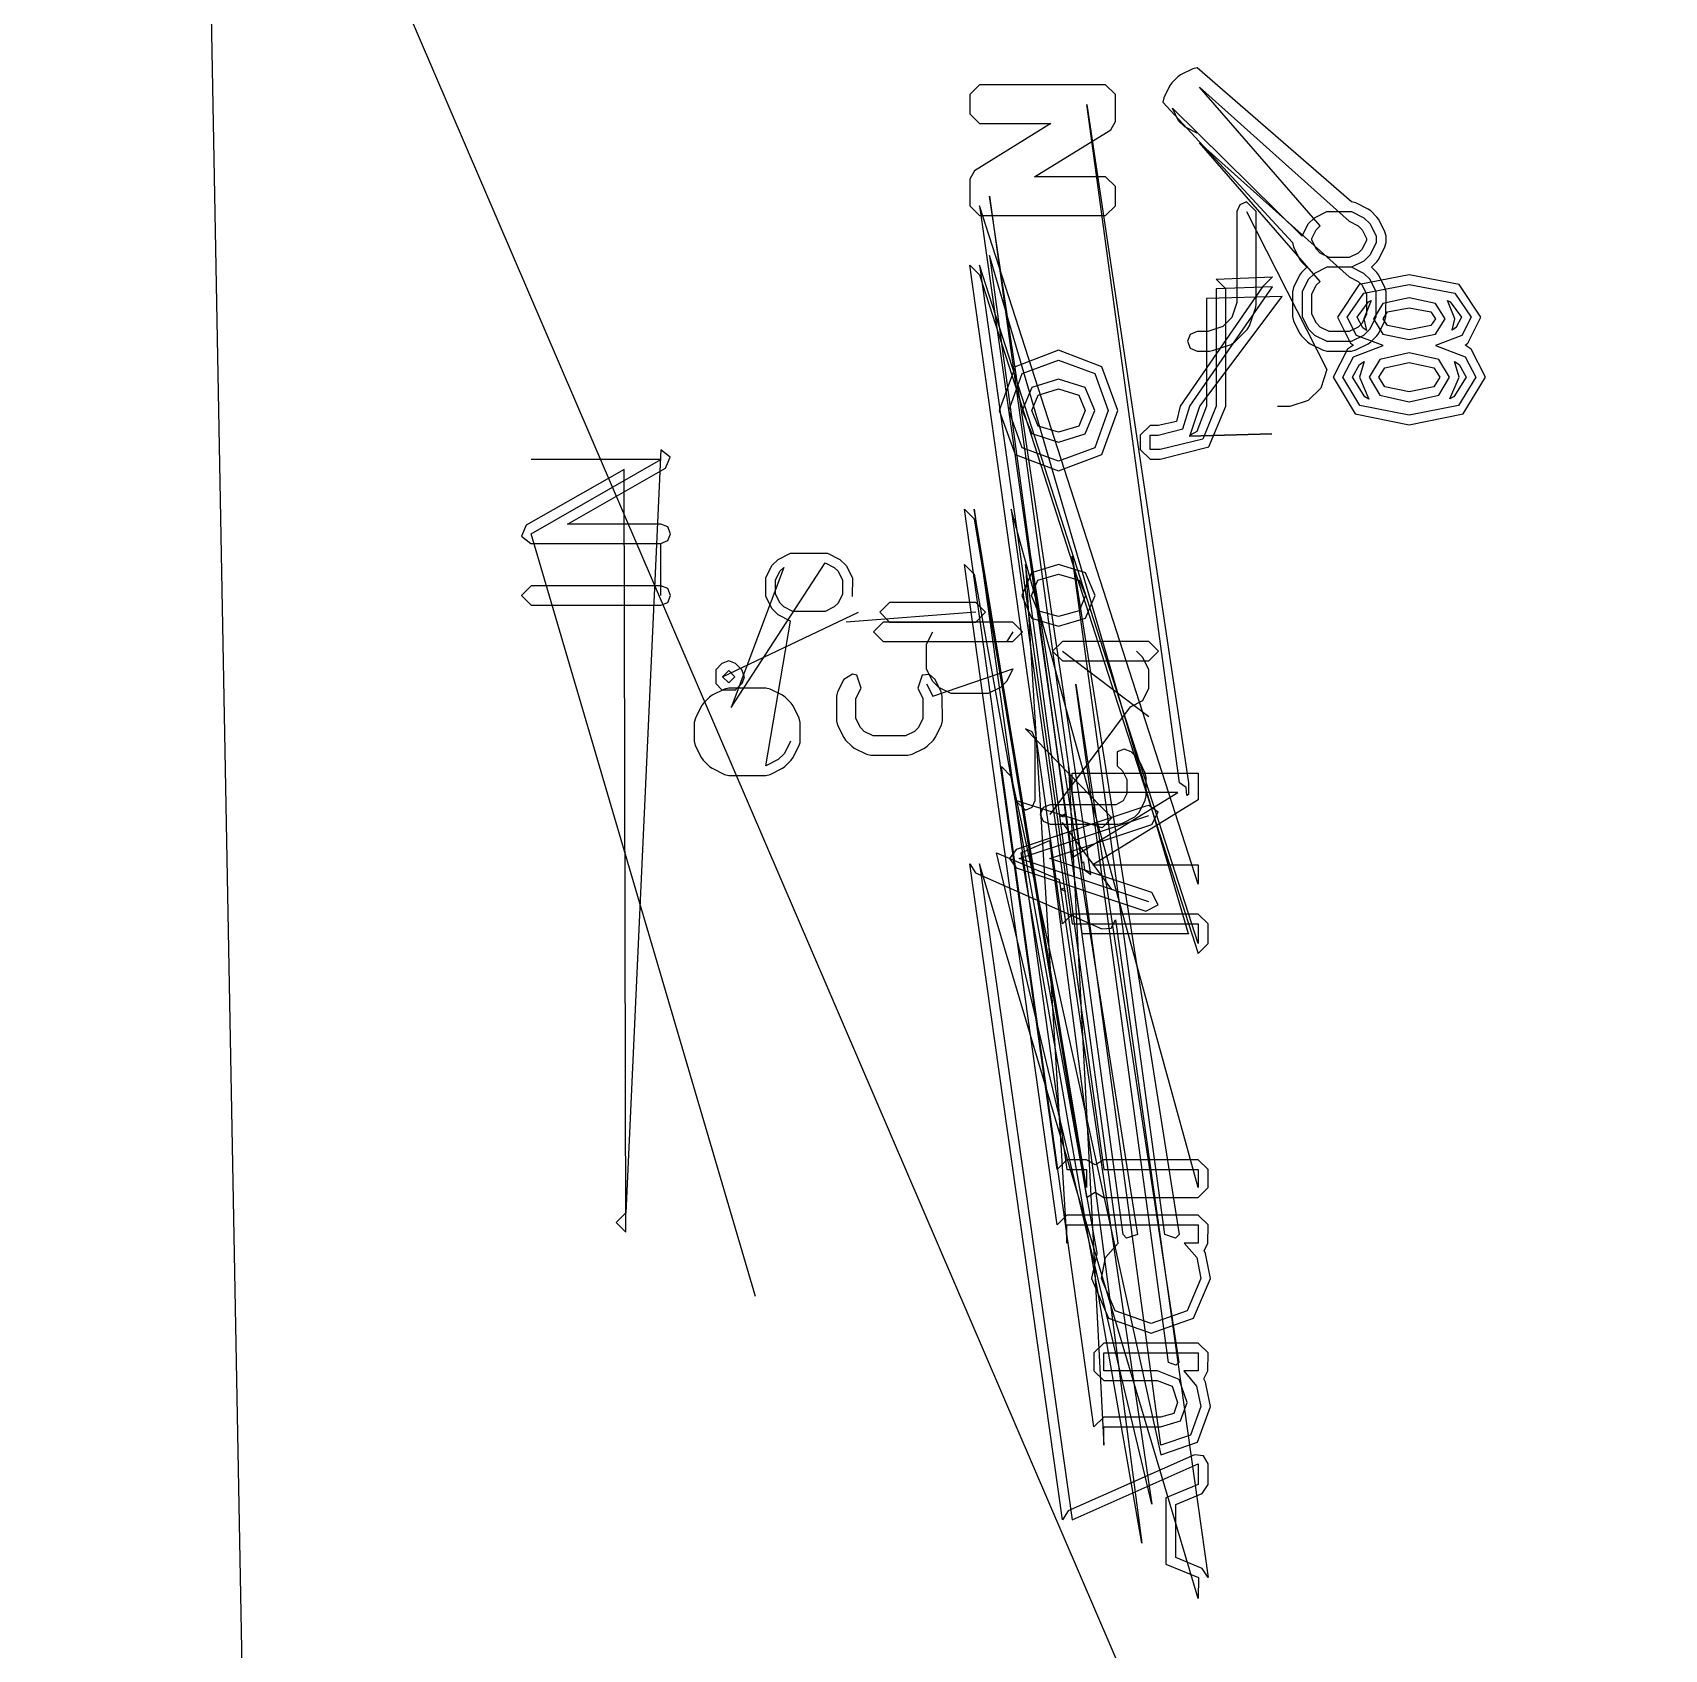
# Model space of a CAD drawing. Extents: x 0 to 334, y -361 to 120.
# Drawn here: x 135.86 to 148.44, y 12.6 to 25.06 of the extents above; entities that cross this region are included whole.
import ezdxf

# ---------------------------------------------------------------- set-up
doc = ezdxf.new("R2010")
doc.units = 0

msp = doc.modelspace()

# ---------------------------------------------------------------- linework, layer by layer
at = {"layer": 'Layer 1'}
for p, q in [((136.215, 80.4392), (138.335, -34.1749)), ((131.8, 41.4079), (190.42, -95.0149)), ((144.80294, 24.785745), (144.7077, 24.738125)), ((144.83648, 24.793663), (144.80294, 24.785745)), ((146.02652, 23.759177), (144.83648, 24.793663)), ((143.159, 24.661), (143.084, 24.586)), ((144.131, 24.661), (143.159, 24.661)), ((144.206, 24.586), (144.131, 24.661)), ((144.62655, 24.656965), (144.57893, 24.561727)), ((144.64059, 24.676457), (144.62655, 24.656965)), ((144.68821, 24.724076), (144.64059, 24.676457)), ((144.7077, 24.738125), (144.68821, 24.724076)), ((143.084, 24.586), (143.084, 24.4373)), ((144.20592, 24.37966), (144.206, 24.586)), ((144.57893, 24.561727), (144.57101, 24.528186)), ((144.57101, 24.528186), (145.57, 23.4461)), ((144.85419, 24.643663), (146.009, 23.6092)), ((145.78466, 23.574923), (144.85419, 24.643663)), ((143.084, 24.4373), (143.159, 24.3623)), ((143.98661, 24.51103), (144.77, 19.2801)), ((144.70028, 19.28005), (143.98661, 24.51103)), ((144.69363, 24.385329), (144.64601, 24.480567)), ((144.64601, 24.480567), (145.645, 23.4937)), ((143.708, 24.3623), (143.11968, 23.99906)), ((143.159, 24.3623), (143.708, 24.3623)), ((143.582, 23.9526), (144.17032, 24.31584)), ((144.17032, 24.31584), (144.20592, 24.37966)), ((144.74125, 24.33771), (144.69363, 24.385329)), ((144.83648, 24.290091), (144.74125, 24.33771)), ((144.85419, 24.215091), (146.009, 23.1806)), ((145.78466, 23.146323), (144.85419, 24.215091)), ((143.11968, 23.99906), (143.08408, 23.93524)), ((143.08408, 23.93524), (143.08432, 23.72903)), ((144.131, 23.9526), (143.582, 23.9526)), ((144.206, 23.8776), (144.131, 23.9526)), ((143.23432, 23.80403), (143.948, 18.6625)), ((144.01772, 18.57305), (143.23432, 23.80403)), ((144.206, 23.729), (144.206, 23.8776)), ((143.08432, 23.72903), (143.15932, 23.65403)), ((143.15932, 23.72903), (143.873, 18.7044)), ((144.845, 18.4981), (143.15932, 23.72903)), ((143.15932, 23.65403), (144.131, 23.654)), ((144.131, 23.654), (144.206, 23.729)), ((145.163967, 23.737181), (145.142, 23.684148)), ((145.142, 23.684148), (145.142, 22.9821)), ((145.217, 23.759148), (145.163967, 23.737181)), ((145.292, 23.6842), (145.217, 23.7592)), ((145.217, 23.7592), (145.217, 23.759148)), ((145.217, 23.684148), (145.836, 22.4663)), ((145.29172, 22.969914), (145.292, 23.6842)), ((145.74024, 23.636557), (145.83547, 23.684177)), ((145.83547, 23.684177), (146.026, 23.6842)), ((146.026, 23.6842), (146.12124, 23.63658)), ((146.06006, 23.751259), (146.02652, 23.759177)), ((146.1553, 23.703639), (146.06006, 23.751259)), ((146.17479, 23.68959), (146.1553, 23.703639)), ((146.22241, 23.641971), (146.17479, 23.68959)), ((145.645, 23.4937), (145.69262, 23.588938)), ((145.69262, 23.588938), (145.74024, 23.636557)), ((145.72, 23.476), (145.75426, 23.544516)), ((145.75426, 23.544516), (145.78466, 23.574923)), ((146.009, 23.6092), (146.07751, 23.574941)), ((146.07751, 23.574941), (146.10792, 23.544534)), ((146.10792, 23.544534), (146.14218, 23.476018)), ((146.12124, 23.63658), (146.16886, 23.588961)), ((146.16886, 23.588961), (146.21648, 23.493723)), ((146.23646, 23.622479), (146.22241, 23.641971)), ((146.28408, 23.527241), (146.23646, 23.622479)), ((146.292, 23.4937), (146.28408, 23.527241)), ((145.57, 23.4461), (145.57792, 23.412559)), ((145.57792, 23.412559), (145.62554, 23.317321)), ((145.72082, 23.463781), (145.72, 23.476)), ((145.75508, 23.395265), (145.72082, 23.463781)), ((145.78548, 23.364858), (145.75508, 23.395265)), ((146.10774, 23.395284), (146.07733, 23.364877)), ((146.142, 23.4638), (146.10774, 23.395284)), ((146.14218, 23.476018), (146.142, 23.4638)), ((146.217, 23.4461), (146.16938, 23.350862)), ((146.21648, 23.493723), (146.217, 23.4461)), ((146.23646, 23.317273), (146.28408, 23.412511)), ((146.28408, 23.412511), (146.292, 23.446052)), ((146.292, 23.446052), (146.292, 23.4937)), ((143.08432, 23.27096), (143.15932, 23.19596)), ((143.798, 18.1932), (143.08432, 23.27096)), ((143.15932, 23.27096), (143.873, 18.1932)), ((144.845, 18.04), (143.15932, 23.27096)), ((143.23432, 23.34596), (143.948, 18.1182)), ((144.77, 18.115), (143.23432, 23.34596)), ((145.62554, 23.317321), (145.63958, 23.297829)), ((145.63958, 23.297829), (145.68179, 23.255624)), ((145.854, 23.3306), (145.78548, 23.364858)), ((146.00882, 23.330619), (145.854, 23.3306)), ((146.07733, 23.364877), (146.00882, 23.330619)), ((146.12176, 23.303243), (146.02652, 23.255624)), ((146.16938, 23.350862), (146.12176, 23.303243)), ((146.18021, 23.255576), (146.22241, 23.297781)), ((146.22241, 23.297781), (146.23646, 23.317273)), ((143.15932, 23.19596), (144.845, 17.965)), ((144.983, 23.163), (145.41589, 23.179982)), ((145.058, 23.088), (144.983, 23.163)), ((145.41589, 23.179982), (145.34089, 23.104982)), ((145.62554, 23.193927), (145.57792, 23.098689)), ((145.63958, 23.213419), (145.62554, 23.193927)), ((145.68179, 23.255624), (145.63958, 23.213419)), ((145.69315, 23.160362), (145.64553, 23.065124)), ((145.74077, 23.207981), (145.69315, 23.160362)), ((145.836, 23.2556), (145.74077, 23.207981)), ((145.75426, 23.115916), (145.78466, 23.146323)), ((146.02652, 23.255624), (145.836, 23.2556)), ((146.009, 23.1806), (146.07751, 23.146342)), ((146.12176, 23.207957), (146.02652, 23.255576)), ((146.07751, 23.146342), (146.10792, 23.115935)), ((146.47115, 23.19756), (146.0857, 23.121166)), ((146.16938, 23.160338), (146.12176, 23.207957)), ((146.217, 23.0651), (146.16938, 23.160338)), ((146.22241, 23.213371), (146.18021, 23.255576)), ((146.23646, 23.193879), (146.22241, 23.213371)), ((146.28408, 23.098641), (146.23646, 23.193879)), ((146.85682, 23.121051), (146.47115, 23.19756)), ((146.47115, 23.19756), (146.47115, 23.19756)), ((145.34089, 23.104982), (144.706, 22.1837)), ((144.78029, 22.183758), (145.41589, 23.104982)), ((144.85576, 22.1837), (145.49089, 23.029982)), ((145.49089, 23.029982), (144.908, 23.013)), ((145.41589, 23.104982), (144.983, 23.088)), ((144.983, 23.088), (144.983, 22.1837)), ((145.05752, 22.183735), (145.058, 23.088)), ((145.57792, 23.098689), (145.57, 23.065148)), ((145.57, 23.065148), (145.57, 22.8747)), ((145.64553, 23.065124), (145.645, 22.8747)), ((145.72, 23.0474), (145.75426, 23.115916)), ((145.72082, 22.892381), (145.72, 23.0474)), ((146.08548, 23.121051), (145.91858, 22.870607)), ((145.99358, 22.870607), (146.12073, 23.054852)), ((146.0857, 23.121166), (146.08548, 23.121051)), ((146.10792, 23.115935), (146.14218, 23.047419)), ((146.12073, 23.054852), (146.47115, 23.12256)), ((146.14218, 23.047419), (146.142, 22.8924)), ((146.21648, 22.874676), (146.217, 23.0651)), ((146.47115, 23.018393), (146.26691, 22.976076)), ((146.292, 23.0651), (146.28408, 23.098641)), ((146.29148, 22.874676), (146.292, 23.0651)), ((146.47115, 23.12256), (146.82157, 23.054852)), ((146.6744, 22.976076), (146.47115, 23.018393)), ((146.82157, 23.054852), (146.94872, 22.870607)), ((147.02372, 22.870607), (146.85682, 23.121051)), ((144.908, 23.013), (144.908, 22.1837)), ((145.142, 22.9821), (145.10383, 22.867586)), ((145.24025, 22.80334), (145.28787, 22.946197)), ((145.28787, 22.946197), (145.29172, 22.969914)), ((145.75508, 22.823865), (145.72082, 22.892381)), ((146.06858, 22.870607), (146.15586, 22.98859)), ((146.142, 22.8924), (146.10774, 22.823884)), ((146.17699, 22.998806), (146.11982, 22.858237)), ((146.15586, 22.98859), (146.17699, 22.998806)), ((146.17699, 22.998806), (146.17699, 22.998806)), ((146.26691, 22.976076), (146.19482, 22.858237)), ((146.26982, 22.858237), (146.30467, 22.911277)), ((146.30467, 22.911277), (146.47115, 22.943393)), ((146.47115, 22.943393), (146.63682, 22.91117)), ((146.47115, 22.943393), (146.47115, 22.943393)), ((146.63682, 22.91117), (146.6372, 22.910953)), ((146.6372, 22.910953), (146.67348, 22.858237)), ((146.74848, 22.858237), (146.6744, 22.976076)), ((146.7651, 22.998975), (146.78632, 22.988653)), ((146.82348, 22.858237), (146.7651, 22.998975)), ((146.7651, 22.998975), (146.7651, 22.998975)), ((146.78632, 22.988653), (146.87372, 22.870607)), ((145.03363, 22.797386), (144.91911, 22.759215)), ((145.10383, 22.867586), (145.03363, 22.797386)), ((145.12689, 22.678786), (145.22213, 22.774024)), ((145.22213, 22.774024), (145.24025, 22.80334)), ((145.57, 22.8747), (145.57792, 22.841159)), ((145.57792, 22.841159), (145.62554, 22.745921)), ((145.645, 22.8747), (145.69262, 22.779462)), ((145.69262, 22.779462), (145.74024, 22.731843)), ((145.78548, 22.793458), (145.75508, 22.823865)), ((145.854, 22.7592), (145.78548, 22.793458)), ((145.91858, 22.870607), (146.01868, 22.670873)), ((146.06567, 22.729331), (145.99358, 22.870607)), ((146.07733, 22.793477), (146.00882, 22.759219)), ((146.11245, 22.787953), (146.06858, 22.870607)), ((146.10774, 22.823884), (146.07733, 22.793477)), ((146.14165, 22.768614), (146.11245, 22.787953)), ((146.11982, 22.858237), (146.14165, 22.768614)), ((146.12124, 22.731819), (146.16886, 22.779438)), ((146.16886, 22.779438), (146.21648, 22.874676)), ((146.19482, 22.858237), (146.26691, 22.740399)), ((146.19482, 22.858237), (146.19482, 22.858237)), ((146.23594, 22.745897), (146.28356, 22.841135)), ((146.30467, 22.805198), (146.26982, 22.858237)), ((146.28356, 22.841135), (146.29148, 22.874676)), ((146.47115, 22.773081), (146.30467, 22.805198)), ((146.63682, 22.805305), (146.47115, 22.773081)), ((146.6372, 22.805523), (146.63682, 22.805305)), ((146.67348, 22.858237), (146.6372, 22.805523)), ((146.6744, 22.740399), (146.74848, 22.858237)), ((146.80171, 22.769506), (146.82348, 22.858237)), ((146.82865, 22.787789), (146.80171, 22.769506)), ((146.82904, 22.7881), (146.82865, 22.787789)), ((146.87372, 22.870607), (146.82904, 22.7881)), ((146.94872, 22.870607), (146.87564, 22.729331)), ((146.92245, 22.670729), (147.02372, 22.870607)), ((144.782967, 22.737233), (144.761, 22.6842)), ((144.761, 22.6842), (144.782967, 22.631167)), ((144.836, 22.7592), (144.782967, 22.737233)), ((144.91911, 22.759215), (144.836, 22.7592)), ((144.95472, 22.613049), (145.09758, 22.660668)), ((145.09758, 22.660668), (145.12689, 22.678786)), ((145.62554, 22.745921), (145.63958, 22.726429)), ((145.63958, 22.726429), (145.6872, 22.67881)), ((145.6872, 22.67881), (145.7067, 22.664761)), ((145.7067, 22.664761), (145.80193, 22.617142)), ((145.74024, 22.731843), (145.83547, 22.684224)), ((145.83547, 22.684224), (146.026, 22.6842)), ((146.00882, 22.759219), (145.854, 22.7592)), ((146.041, 22.654497), (145.99433, 22.622957)), ((146.01868, 22.670873), (146.01907, 22.670562)), ((146.01907, 22.670562), (146.041, 22.654497)), ((146.026, 22.6842), (146.12124, 22.731819)), ((146.04064, 22.563966), (146.26891, 22.650555)), ((146.05954, 22.617118), (146.15478, 22.664737)), ((146.26891, 22.650555), (146.06567, 22.729331)), ((146.15478, 22.664737), (146.17427, 22.678786)), ((146.17427, 22.678786), (146.22189, 22.726405)), ((146.22189, 22.726405), (146.23594, 22.745897)), ((146.26691, 22.740399), (146.47115, 22.698081)), ((146.26891, 22.650555), (146.26891, 22.650555)), ((146.47115, 22.698081), (146.6744, 22.740399)), ((146.87564, 22.729331), (146.6744, 22.650555)), ((146.6744, 22.650555), (146.90167, 22.563966)), ((146.90108, 22.654863), (146.92245, 22.670729)), ((146.94817, 22.622809), (146.90108, 22.654863)), ((143.7674, 22.61486), (143.43251, 22.48839)), ((143.48615, 22.43596), (143.7674, 22.53986)), ((144.10211, 22.48856), (143.7674, 22.61486)), ((143.7674, 22.53986), (144.04865, 22.43596)), ((144.782967, 22.631167), (144.836, 22.6092)), ((144.836, 22.6092), (144.931, 22.6092)), ((144.931, 22.6092), (144.95472, 22.613049)), ((145.80193, 22.617142), (145.83547, 22.609224)), ((145.83547, 22.609224), (146.026, 22.6092)), ((145.99433, 22.622957), (145.88354, 22.406414)), ((145.95854, 22.406414), (146.04064, 22.563966)), ((146.026, 22.6092), (146.05954, 22.617118)), ((146.12309, 22.528447), (146.08678, 22.406414)), ((146.08696, 22.504976), (146.12309, 22.528447)), ((146.12309, 22.528447), (146.12309, 22.528447)), ((146.24388, 22.544435), (146.16178, 22.406414)), ((146.47115, 22.594565), (146.24388, 22.544435)), ((146.28278, 22.480308), (146.47115, 22.519565)), ((146.69842, 22.544435), (146.47115, 22.594565)), ((146.47115, 22.594565), (146.47115, 22.594565)), ((146.47115, 22.519565), (146.65933, 22.480426)), ((146.47115, 22.519565), (146.47115, 22.519565)), ((146.78152, 22.406414), (146.69842, 22.544435)), ((146.82003, 22.528242), (146.85501, 22.505251)), ((146.85652, 22.406414), (146.82003, 22.528242)), ((146.82003, 22.528242), (146.82003, 22.528242)), ((146.90167, 22.563966), (146.98377, 22.406414)), ((147.05877, 22.406414), (146.94817, 22.622809)), ((143.43251, 22.48838), (143.30958, 22.15004)), ((143.38458, 22.15004), (143.48615, 22.43596)), ((143.43251, 22.48839), (143.43251, 22.48838)), ((143.7674, 22.39197), (143.56232, 22.32675)), ((143.97313, 22.32675), (143.7674, 22.39197)), ((144.04865, 22.43596), (144.15021, 22.15004)), ((144.10228, 22.48838), (144.10211, 22.48856)), ((144.22521, 22.15004), (144.10228, 22.48838)), ((145.836, 22.4663), (145.78838, 22.323443)), ((145.88354, 22.406414), (146.05349, 22.1245)), ((146.0907, 22.189618), (145.95854, 22.406414)), ((146.03354, 22.406414), (146.08695, 22.504973)), ((146.1278, 22.254802), (146.03354, 22.406414)), ((146.08678, 22.406414), (146.16041, 22.238697)), ((146.08695, 22.504973), (146.08696, 22.504976)), ((146.16178, 22.406414), (146.24388, 22.268394)), ((146.23678, 22.406414), (146.28278, 22.480308)), ((146.28278, 22.33252), (146.23678, 22.406414)), ((146.65933, 22.480426), (146.65968, 22.480215)), ((146.70652, 22.406414), (146.65951, 22.332514)), ((146.65968, 22.480215), (146.70652, 22.406414)), ((146.69842, 22.268394), (146.78152, 22.406414)), ((146.78283, 22.239425), (146.85652, 22.406414)), ((146.90877, 22.406414), (146.81361, 22.254856)), ((146.98377, 22.406414), (146.85061, 22.189618)), ((146.85501, 22.505251), (146.85536, 22.504973)), ((146.85536, 22.504973), (146.90877, 22.406414)), ((146.88761, 22.12438), (147.05877, 22.406414)), ((143.56232, 22.32675), (143.48615, 22.15004)), ((143.56115, 22.15004), (143.6111, 22.26978)), ((143.6111, 22.26978), (143.61134, 22.26999)), ((143.61134, 22.26999), (143.7674, 22.31697)), ((143.7674, 22.31697), (143.9241, 22.26999)), ((143.9241, 22.26999), (143.97365, 22.15004)), ((144.04865, 22.15004), (143.97313, 22.32675)), ((145.78838, 22.323443), (145.69314, 22.228205)), ((146.24388, 22.268394), (146.47115, 22.218263)), ((146.47115, 22.293263), (146.28278, 22.33252)), ((146.65951, 22.332514), (146.47115, 22.293263)), ((146.47115, 22.218263), (146.69842, 22.268394)), ((143.30958, 22.15004), (143.43251, 21.81093)), ((143.30958, 22.15004), (143.30958, 22.15004)), ((143.48615, 21.86336), (143.38458, 22.15004)), ((143.38458, 22.15004), (143.38458, 22.15004)), ((143.48615, 22.15004), (143.56167, 21.97257)), ((143.48615, 22.15004), (143.48615, 22.15004)), ((143.61069, 22.02933), (143.56115, 22.15004)), ((143.56115, 22.15004), (143.56115, 22.15004)), ((143.97365, 22.15004), (143.9248, 22.02861)), ((143.97378, 21.97181), (144.04865, 22.15004)), ((144.15021, 22.15004), (144.04865, 21.86336)), ((144.10228, 21.81093), (144.22521, 22.15004)), ((144.706, 22.1837), (144.67617, 22.064688)), ((144.72522, 22.008628), (144.78029, 22.183758)), ((144.783, 21.959496), (144.85576, 22.1837)), ((144.908, 22.1837), (144.83411, 21.98791)), ((144.983, 22.1837), (144.87988, 21.928492)), ((144.92537, 21.869267), (145.05752, 22.183735)), ((145.55028, 22.180586), (145.455, 22.1806)), ((145.69314, 22.228205), (145.55028, 22.180586)), ((146.47115, 22.114097), (146.0907, 22.189618)), ((146.16041, 22.238697), (146.1278, 22.254802)), ((146.85061, 22.189618), (146.47115, 22.114097)), ((146.8134, 22.254736), (146.78283, 22.239425)), ((146.81361, 22.254856), (146.8134, 22.254736)), ((143.61093, 22.02912), (143.61069, 22.02933)), ((143.7674, 21.98235), (143.61093, 22.02912)), ((143.9248, 22.02861), (143.7674, 21.98235)), ((144.473, 22.0348), (144.398, 21.9598)), ((144.53671, 22.034742), (144.473, 22.0348)), ((144.67617, 22.064683), (144.53671, 22.034742)), ((144.67617, 22.064688), (144.67617, 22.064683)), ((146.05349, 22.1245), (146.0537, 22.12438)), ((146.0537, 22.12438), (146.47115, 22.039097)), ((146.47115, 22.039097), (146.88782, 22.1245)), ((146.88782, 22.1245), (146.88761, 22.12438)), ((143.56167, 21.97257), (143.7674, 21.90735)), ((143.7674, 21.90735), (143.97378, 21.97181)), ((144.398, 21.9598), (144.398, 21.8491)), ((144.473, 21.8491), (144.473, 21.9598)), ((144.473, 21.9598), (144.536, 21.9598)), ((144.536, 21.9598), (144.72522, 22.008628)), ((144.87988, 21.928492), (144.55048, 21.849065)), ((145.41058, 21.969442), (144.775, 21.9525)), ((144.775, 21.952505), (145.41058, 21.969442)), ((144.775, 21.952502), (144.775, 21.952505)), ((144.775, 21.9525), (144.775, 21.952502)), ((144.83384, 21.987696), (144.783, 21.959496)), ((144.83411, 21.98791), (144.83384, 21.987696)), ((140.702, 21.771829), (139.702, 21.7719)), ((139.702, 21.2004), (140.702, 21.771829)), ((140.70158, 21.846829), (140.433073, 15.964314)), ((140.774046, 21.791073), (140.70158, 21.846829)), ((140.73879, 21.706711), (140.774046, 21.791073)), ((143.43251, 21.81093), (143.43271, 21.81074)), ((143.43271, 21.81074), (143.7674, 21.68522)), ((143.7674, 21.76022), (143.48615, 21.86336)), ((144.04865, 21.86336), (143.7674, 21.76022)), ((143.7674, 21.68522), (144.10192, 21.81057)), ((144.10192, 21.81057), (144.10228, 21.81093)), ((144.398, 21.8491), (144.473, 21.7741)), ((144.55048, 21.849065), (144.473, 21.8491)), ((144.473, 21.7741), (144.55, 21.7741)), ((144.55, 21.7741), (144.92537, 21.869267)), ((140.419, 21.6969), (139.6642, 21.265589)), ((139.984, 21.2754), (140.73879, 21.706711)), ((140.433073, 15.814314), (140.419, 21.6969)), ((143.04331, 21.38936), (143.11831, 21.31436)), ((143.757, 16.2979), (143.04331, 21.38936)), ((143.11831, 21.38936), (143.832, 16.2979)), ((143.984, 16.1584), (143.11831, 21.38936)), ((143.40216, 21.38936), (144.116, 16.2979)), ((144.845, 16.1584), (143.40216, 21.38936)), ((139.6642, 21.265589), (139.628944, 21.181227)), ((140.702, 21.2754), (139.984, 21.2754)), ((140.755033, 21.253433), (140.702, 21.2754)), ((143.11831, 21.31436), (143.984, 16.0834)), ((139.628944, 21.181227), (139.70141, 21.125471)), ((141.433073, 15.317885), (139.702, 21.2004)), ((140.702, 21.1254), (140.755033, 21.147367)), ((140.777, 21.2004), (140.755033, 21.253433)), ((140.755033, 21.147367), (140.777, 21.2004)), ((139.70141, 21.125471), (140.702, 21.1254)), ((140.702, 20.724281), (140.702, 21.1254)), ((141.60623, 21.002858), (141.70147, 21.050477)), ((141.70147, 21.050477), (141.988, 21.0504)), ((141.988, 21.0504), (142.08323, 21.002781)), ((143.55102, 21.02692), (144.376, 15.796)), ((144.26497, 15.796), (143.55102, 21.02692)), ((143.87283, 21.02692), (144.697, 15.796)), ((144.58606, 15.796), (143.87283, 21.02692)), ((141.24352, 19.85992), (141.97, 20.9754)), ((141.65066, 20.941224), (141.24352, 19.85992)), ((141.511, 20.86), (141.55862, 20.955239)), ((141.55862, 20.955239), (141.60623, 21.002858)), ((141.586, 20.8423), (141.62025, 20.910817)), ((141.62025, 20.910817), (141.65066, 20.941224)), ((141.97, 20.9754), (142.03852, 20.941142)), ((142.03852, 20.941142), (142.06892, 20.910735)), ((142.06892, 20.910735), (142.10318, 20.842218)), ((142.08323, 21.002781), (142.13085, 20.955162)), ((142.13085, 20.955162), (142.17847, 20.859923)), ((143.04331, 20.96238), (143.11831, 20.88738)), ((143.757, 15.871), (143.04331, 20.96238)), ((143.11831, 20.88738), (144.064, 15.6564)), ((143.56037, 20.89867), (143.48485, 20.72424)), ((143.51284, 20.96238), (143.832, 15.7314)), ((144.22689, 15.7314), (143.51284, 20.96238)), ((143.7674, 20.96238), (143.56037, 20.89867)), ((143.60897, 20.84155), (143.7674, 20.88738)), ((143.97508, 20.89867), (143.7674, 20.96238)), ((143.7674, 20.88738), (143.9266, 20.84144)), ((144.04995, 20.72424), (143.97508, 20.89867)), ((139.702, 20.799281), (139.627, 20.724281)), ((140.702, 20.7993), (139.702, 20.799281)), ((140.755033, 20.777333), (140.702, 20.7993)), ((140.777, 20.7243), (140.755033, 20.777333)), ((141.51153, 20.717076), (141.511, 20.86)), ((141.58682, 20.734781), (141.586, 20.8423)), ((142.10318, 20.842218), (142.103, 20.7348)), ((142.17847, 20.859923), (142.178, 20.7171)), ((143.55985, 20.72424), (143.60872, 20.84134)), ((143.60872, 20.84134), (143.60897, 20.84155)), ((143.9266, 20.84144), (143.97495, 20.72424)), ((139.627, 20.724281), (139.702, 20.649281)), ((139.702, 20.649281), (140.702, 20.6493)), ((140.702, 20.6493), (140.755033, 20.671267)), ((140.755033, 20.671267), (140.777, 20.7243)), ((141.55915, 20.621838), (141.51153, 20.717076)), ((141.62107, 20.666265), (141.58682, 20.734781)), ((141.65148, 20.635858), (141.62107, 20.666265)), ((141.72, 20.6016), (141.65148, 20.635858)), ((142.03834, 20.635877), (141.96982, 20.601619)), ((142.06874, 20.666284), (142.03834, 20.635877)), ((142.103, 20.7348), (142.06874, 20.666284)), ((142.4641, 20.6695), (142.3891, 20.5945)), ((143.131, 20.6695), (142.4641, 20.6695)), ((143.206, 20.5945), (143.131, 20.6695)), ((143.48485, 20.72424), (143.56037, 20.54981)), ((143.60867, 20.60718), (143.55985, 20.72424)), ((143.55985, 20.72424), (143.55985, 20.72424)), ((143.97495, 20.72424), (143.92677, 20.60719)), ((143.97508, 20.54981), (144.04995, 20.72424)), ((141.178, 20.098053), (142.226, 20.5945)), ((141.51153, 19.41111), (141.702, 20.5266)), ((141.60676, 20.574219), (141.55915, 20.621838)), ((141.702, 20.5266), (141.60676, 20.574219)), ((141.96982, 20.601619), (141.72, 20.6016)), ((143.13076, 20.5945), (142.131, 20.5195)), ((142.41666, 20.519538), (142.34166, 20.444538)), ((142.3891, 20.5945), (142.4641, 20.5195)), ((143.416, 20.5195), (142.41666, 20.519538)), ((142.4641, 20.5195), (143.131, 20.5195)), ((143.131, 20.5195), (143.206, 20.5945)), ((143.491, 20.4445), (143.416, 20.5195)), ((143.56037, 20.54981), (143.7674, 20.48686)), ((143.7674, 20.56186), (143.60867, 20.60718)), ((143.92677, 20.60719), (143.7674, 20.56186)), ((143.7674, 20.48686), (143.97508, 20.54981)), ((142.34166, 20.444538), (142.41666, 20.369538)), ((142.75, 20.3493), (142.79762, 20.444538)), ((143.41666, 20.444538), (143.369, 20.3695)), ((143.416, 20.3695), (143.491, 20.4445)), ((143.7674, 20.48686), (143.7674, 20.48686)), ((142.41666, 20.369538), (143.416, 20.3695)), ((142.74953, 20.158776), (142.75, 20.3493)), ((143.79734, 20.369457), (143.72234, 20.294457)), ((143.72234, 20.294457), (143.79734, 20.219457)), ((144.464, 20.3695), (143.79734, 20.369457)), ((143.79734, 20.294457), (144.464, 19.7909)), ((144.41638, 20.246838), (144.36876, 20.294457)), ((144.539, 20.2945), (144.464, 20.3695)), ((144.464, 20.2195), (144.539, 20.2945)), ((141.17259, 20.198706), (141.12497, 20.151087)), ((141.12497, 20.151087), (141.12497, 20.151086)), ((141.12497, 20.151086), (141.12497, 20.151085)), ((141.12497, 20.151085), (141.12497, 20.045019)), ((141.22524, 20.220668), (141.17259, 20.198706)), ((141.22562, 20.145672), (141.178, 20.098053)), ((141.27866, 20.198705), (141.22524, 20.220668)), ((141.22524, 20.220668), (141.22524, 20.220668)), ((141.27324, 20.098053), (141.22562, 20.145672)), ((141.32627, 20.151086), (141.27866, 20.198705)), ((141.32632, 20.151043), (141.32627, 20.151086)), ((141.32642, 20.150941), (141.32632, 20.151043)), ((141.32649, 20.15087), (141.32642, 20.150941)), ((141.32661, 20.150746), (141.32649, 20.15087)), ((141.32666, 20.150697), (141.32661, 20.150746)), ((141.3268, 20.150551), (141.32666, 20.150697)), ((141.32683, 20.150523), (141.3268, 20.150551)), ((141.32699, 20.150356), (141.32683, 20.150523)), ((141.327, 20.150348), (141.32699, 20.150356)), ((141.34824, 20.098053), (141.327, 20.150348)), ((142.79715, 20.063538), (142.74953, 20.158776)), ((142.79766, 19.948071), (143.416, 20.1588)), ((143.416, 20.1588), (143.36838, 20.063562)), ((143.79734, 20.219457), (144.464, 20.2195)), ((144.464, 20.1516), (144.41638, 20.246838)), ((144.46485, 20.008757), (144.464, 20.1516)), ((141.19227, 20.002002), (141.09703, 19.954383)), ((141.12497, 20.045019), (141.17259, 19.9974)), ((141.178, 20.098053), (141.22562, 20.050434)), ((141.22581, 20.00992), (141.19227, 20.002002)), ((141.22562, 20.050434), (141.27324, 20.098053)), ((141.51153, 20.009977), (141.22581, 20.00992)), ((141.27866, 19.997401), (141.32627, 20.04502)), ((141.32627, 20.04502), (141.32653, 20.045273)), ((141.32653, 20.045273), (141.32657, 20.045314)), ((141.32657, 20.045314), (141.32706, 20.045813)), ((141.32706, 20.045813), (141.32712, 20.045876)), ((141.32712, 20.045876), (141.32758, 20.046358)), ((141.32758, 20.046358), (141.32766, 20.046443)), ((141.32766, 20.046443), (141.3281, 20.046909)), ((141.3281, 20.046909), (141.3282, 20.047016)), ((141.3282, 20.047016), (141.32861, 20.047465)), ((141.32861, 20.047465), (141.32873, 20.047595)), ((141.32873, 20.047595), (141.32912, 20.048027)), ((141.32912, 20.048027), (141.32925, 20.048179)), ((141.32925, 20.048179), (141.32962, 20.048594)), ((141.32962, 20.048594), (141.32977, 20.048769)), ((141.32977, 20.048769), (141.3301, 20.049148)), ((141.3301, 20.049148), (141.33029, 20.049364)), ((141.33029, 20.049364), (141.33058, 20.049708)), ((141.33058, 20.049708), (141.33079, 20.049964)), ((141.33079, 20.049964), (141.33105, 20.050274)), ((141.33105, 20.050274), (141.33132, 20.050598)), ((141.33132, 20.050598), (141.33152, 20.050846)), ((141.33152, 20.050846), (141.33184, 20.051241)), ((141.33184, 20.051241), (141.33198, 20.051424)), ((141.33198, 20.051424), (141.33235, 20.051894)), ((141.33235, 20.051894), (141.33244, 20.052008)), ((141.33244, 20.052008), (141.33286, 20.052555)), ((141.33286, 20.052555), (141.3329, 20.052597)), ((141.3329, 20.052597), (141.34824, 20.098053)), ((141.54507, 20.002059), (141.51153, 20.009977)), ((141.64031, 19.95444), (141.54507, 20.002059)), ((142.11153, 20.07685), (142.06391, 19.981612)), ((142.17874, 20.118309), (142.11153, 20.07685)), ((142.21216, 20.110425), (142.17874, 20.118343)), ((142.17874, 20.118343), (142.17874, 20.118309)), ((142.206, 19.9304), (142.2457, 20.009802)), ((142.2457, 20.009802), (142.21216, 20.110425)), ((142.71584, 20.11042), (142.6823, 20.009797)), ((142.6823, 20.009797), (142.722, 19.930395)), ((142.773102, 20.114492), (142.71584, 20.11042)), ((142.75004, 20.043309), (142.79766, 19.948071)), ((142.81647, 20.076879), (142.773102, 20.114492)), ((142.84476, 20.015919), (142.79715, 20.063538)), ((142.86408, 19.981641), (142.81647, 20.076879)), ((142.94, 19.9683), (142.84476, 20.015919)), ((143.32076, 20.015943), (143.22553, 19.968324)), ((143.36838, 20.063562), (143.32076, 20.015943)), ((143.90139, 20.041), (144.695, 14.81)), ((144.61521, 14.81), (143.90139, 20.041)), ((144.41723, 19.913519), (144.46485, 20.008757)), ((141.01587, 19.873223), (140.96825, 19.777984)), ((141.02992, 19.892715), (141.01587, 19.873223)), ((141.07754, 19.940334), (141.02992, 19.892715)), ((141.09703, 19.954383), (141.07754, 19.940334)), ((141.17259, 19.9974), (141.27866, 19.997401)), ((141.6598, 19.940391), (141.64031, 19.95444)), ((141.70742, 19.892772), (141.6598, 19.940391)), ((141.72147, 19.87328), (141.70742, 19.892772)), ((141.76908, 19.778041), (141.72147, 19.87328)), ((142.06391, 19.981612), (142.056, 19.948071)), ((142.056, 19.948071), (142.056, 19.7576)), ((142.20582, 19.775281), (142.206, 19.9304)), ((142.722, 19.930395), (142.722, 19.7753)), ((142.872, 19.9481), (142.86408, 19.981641)), ((142.87247, 19.757576), (142.872, 19.9481)), ((143.22553, 19.968324), (142.94, 19.9683)), ((144.322, 19.8659), (144.41723, 19.913519)), ((140.96825, 19.777984), (140.96034, 19.744443)), ((141.777, 19.7445), (141.76908, 19.778041)), ((142.056, 19.7576), (142.06391, 19.724059)), ((142.24007, 19.706765), (142.20582, 19.775281)), ((142.722, 19.7753), (142.68774, 19.706784)), ((142.86455, 19.724035), (142.87247, 19.757576)), ((143.38458, 19.75576), (143.38458, 19.75576)), ((143.70234, 19.036167), (144.322, 19.8659)), ((140.96034, 19.744443), (140.96, 19.6016)), ((141.77647, 19.601676), (141.777, 19.7445)), ((142.06391, 19.724059), (142.11153, 19.628821)), ((142.11153, 19.628821), (142.12558, 19.609329)), ((142.27048, 19.676358), (142.24007, 19.706765)), ((142.339, 19.6421), (142.27048, 19.676358)), ((142.58882, 19.642119), (142.339, 19.6421)), ((142.65734, 19.676377), (142.58882, 19.642119)), ((142.68774, 19.706784), (142.65734, 19.676377)), ((142.80289, 19.609305), (142.81694, 19.628797)), ((142.81694, 19.628797), (142.86455, 19.724035)), ((143.565033, 19.673733), (143.512, 19.6957)), ((143.512, 19.6957), (144.17829, 19.008757)), ((143.587, 19.6207), (143.565033, 19.673733)), ((140.96, 19.6016), (140.96791, 19.568059)), ((140.96791, 19.568059), (141.01553, 19.472821)), ((141.65438, 19.506348), (141.60676, 19.458729)), ((141.702, 19.601586), (141.65438, 19.506348)), ((141.72094, 19.472897), (141.76855, 19.568135)), ((141.76855, 19.568135), (141.7686, 19.568227)), ((141.7686, 19.568227), (141.76862, 19.568265)), ((141.76862, 19.568265), (141.76894, 19.568918)), ((141.76894, 19.568918), (141.76896, 19.568956)), ((141.76896, 19.568956), (141.76927, 19.569612)), ((141.76927, 19.569612), (141.76929, 19.569651)), ((141.76929, 19.569651), (141.7696, 19.570311)), ((141.7696, 19.570311), (141.76962, 19.570349)), ((141.76962, 19.570349), (141.76992, 19.571012)), ((141.76992, 19.571012), (141.76993, 19.57105)), ((141.76993, 19.57105), (141.77023, 19.571716)), ((141.77023, 19.571716), (141.77025, 19.571755)), ((141.77025, 19.571755), (141.77053, 19.572424)), ((141.77053, 19.572424), (141.77055, 19.572463)), ((141.77055, 19.572463), (141.77083, 19.573135)), ((141.77083, 19.573135), (141.77085, 19.573173)), ((141.77085, 19.573173), (141.77112, 19.573849)), ((141.77112, 19.573849), (141.77113, 19.573887)), ((141.77113, 19.573887), (141.7714, 19.574566)), ((141.7714, 19.574566), (141.77142, 19.574604)), ((141.77142, 19.574604), (141.77168, 19.575285)), ((141.77168, 19.575285), (141.77169, 19.575323)), ((141.77169, 19.575323), (141.77194, 19.576008)), ((141.77194, 19.576008), (141.77196, 19.576045)), ((141.77196, 19.576045), (141.7722, 19.576734)), ((141.7722, 19.576734), (141.77222, 19.576769)), ((141.77222, 19.576769), (141.77246, 19.577461)), ((141.77246, 19.577461), (141.77247, 19.577497)), ((141.77247, 19.577497), (141.7727, 19.578192)), ((141.7727, 19.578192), (141.77271, 19.578227)), ((141.77271, 19.578227), (141.77294, 19.578925)), ((141.77294, 19.578925), (141.77295, 19.578959)), ((141.77295, 19.578959), (141.77317, 19.57966)), ((141.77317, 19.57966), (141.77318, 19.579694)), ((141.77318, 19.579694), (141.77339, 19.580398)), ((141.77339, 19.580398), (141.7734, 19.580431)), ((141.7734, 19.580431), (141.77361, 19.581138)), ((141.77361, 19.58117), (141.77381, 19.58188)), ((141.77361, 19.581138), (141.77361, 19.58117)), ((141.77381, 19.58188), (141.77382, 19.581911)), ((141.77382, 19.581911), (141.77401, 19.582625)), ((141.77401, 19.582625), (141.77402, 19.582654)), ((141.77402, 19.582654), (141.7742, 19.583371)), ((141.7742, 19.583371), (141.77421, 19.5834)), ((141.77421, 19.5834), (141.77439, 19.584119)), ((141.77439, 19.584119), (141.7744, 19.584146)), ((141.7744, 19.584146), (141.77457, 19.58487)), ((141.77457, 19.584895), (141.77473, 19.585622)), ((141.77457, 19.58487), (141.77457, 19.584895)), ((141.77473, 19.585622), (141.77474, 19.585646)), ((141.77474, 19.585646), (141.7749, 19.586375)), ((141.7749, 19.586398), (141.77505, 19.58713)), ((141.7749, 19.586375), (141.7749, 19.586398)), ((141.77505, 19.587152), (141.77519, 19.587887)), ((141.77505, 19.58713), (141.77505, 19.587152)), ((141.77519, 19.587887), (141.7752, 19.587907)), ((141.7752, 19.587907), (141.77533, 19.588646)), ((141.77533, 19.588646), (141.77534, 19.588664)), ((141.77534, 19.588664), (141.77546, 19.589405)), ((141.77546, 19.589422), (141.77558, 19.590166)), ((141.77546, 19.589405), (141.77546, 19.589422)), ((141.77558, 19.590166), (141.77559, 19.590181)), ((141.77559, 19.590181), (141.7757, 19.590929)), ((141.7757, 19.590941), (141.7758, 19.591692)), ((141.7757, 19.590929), (141.7757, 19.590941)), ((141.7758, 19.591692), (141.77581, 19.591703)), ((141.77581, 19.591703), (141.7759, 19.592456)), ((141.7759, 19.592465), (141.77599, 19.593222)), ((141.7759, 19.592456), (141.7759, 19.592465)), ((141.77599, 19.593222), (141.776, 19.593228)), ((141.776, 19.593228), (141.77608, 19.593988)), ((141.77608, 19.593992), (141.77615, 19.594755)), ((141.77608, 19.593988), (141.77608, 19.593992)), ((141.77615, 19.594757), (141.77622, 19.595523)), ((141.77615, 19.594755), (141.77615, 19.594757)), ((141.77622, 19.595523), (141.77628, 19.596288)), ((141.77628, 19.596292), (141.77633, 19.597055)), ((141.77628, 19.596288), (141.77628, 19.596292)), ((141.77633, 19.597061), (141.77637, 19.597822)), ((141.77633, 19.597055), (141.77633, 19.597061)), ((141.77637, 19.59783), (141.77641, 19.598591)), ((141.77637, 19.597822), (141.77637, 19.59783)), ((141.77641, 19.5986), (141.77644, 19.599358)), ((141.77641, 19.598591), (141.77641, 19.5986)), ((141.77644, 19.599371), (141.77646, 19.600127)), ((141.77644, 19.599358), (141.77644, 19.599371)), ((141.77646, 19.600141), (141.77647, 19.600896)), ((141.77646, 19.600127), (141.77646, 19.600141)), ((141.77647, 19.601665), (141.77647, 19.601676)), ((141.77647, 19.600912), (141.77647, 19.601665)), ((141.77647, 19.600896), (141.77647, 19.600912)), ((142.12558, 19.609329), (142.1732, 19.56171)), ((142.1732, 19.56171), (142.19269, 19.547661)), ((142.19269, 19.547661), (142.28793, 19.500042)), ((142.28793, 19.500042), (142.32147, 19.492124)), ((142.607, 19.4921), (142.64054, 19.500018)), ((142.64054, 19.500018), (142.73578, 19.547637)), ((142.73578, 19.547637), (142.75527, 19.561686)), ((142.75527, 19.561686), (142.80289, 19.609305)), ((143.587, 19.1445), (143.587, 19.6207)), ((144.27338, 19.539737), (144.22073, 19.517771)), ((144.22073, 19.517771), (144.22073, 19.411705)), ((144.3268, 19.51779), (144.27338, 19.539756)), ((144.27338, 19.539756), (144.27338, 19.539737)), ((144.37442, 19.470171), (144.3268, 19.51779)), ((141.01553, 19.472821), (141.02958, 19.453329)), ((141.02958, 19.453329), (141.0772, 19.40571)), ((141.0772, 19.40571), (141.09669, 19.391661)), ((141.09669, 19.391661), (141.19193, 19.344042)), ((141.60676, 19.458729), (141.51153, 19.41111)), ((141.54454, 19.344118), (141.63978, 19.391737)), ((141.63978, 19.391737), (141.65927, 19.405786)), ((141.65927, 19.405786), (141.70689, 19.453405)), ((141.70689, 19.453405), (141.72094, 19.472897)), ((142.32147, 19.492124), (142.607, 19.4921)), ((143.32716, 19.40462), (143.40216, 19.32962)), ((144.041, 14.3132), (143.32716, 19.40462)), ((143.84357, 19.40462), (144.116, 14.1737)), ((144.55722, 14.17367), (143.84357, 19.40462)), ((144.22073, 19.411705), (144.25974, 19.372692)), ((144.25974, 19.372692), (144.294, 19.304176)), ((144.38847, 19.450679), (144.37442, 19.470171)), ((144.43608, 19.355441), (144.38847, 19.450679)), ((141.19193, 19.344042), (141.22547, 19.336124)), ((141.22547, 19.336124), (141.511, 19.3362)), ((141.511, 19.3362), (141.54454, 19.344118)), ((143.40216, 19.32962), (144.557, 14.0987)), ((143.873, 19.2064), (143.873, 19.3551)), ((143.873, 19.3551), (144.845, 19.3551)), ((144.294, 19.304176), (144.294, 19.1967)), ((144.444, 19.3219), (144.43608, 19.355441)), ((144.44385, 19.179057), (144.444, 19.3219)), ((144.750832, 19.244323), (144.70028, 19.28005)), ((144.75731, 19.18276), (144.750832, 19.244323)), ((144.77, 19.2801), (144.77, 19.1906)), ((144.845, 19.3551), (144.845, 19.1488)), ((144.10329, 18.933757), (143.437, 19.1445)), ((143.437, 19.1445), (143.512, 19.0695)), ((143.565033, 19.091467), (143.587, 19.1445)), ((143.873, 18.7044), (144.68616, 19.20646)), ((144.68616, 19.20646), (143.873, 19.2064)), ((144.845, 19.1488), (144.03185, 18.64674)), ((144.26548, 19.139659), (144.20844, 19.111138)), ((144.294, 19.1967), (144.26548, 19.139659)), ((144.38832, 19.050278), (144.43593, 19.145516)), ((144.43593, 19.145516), (144.44385, 19.179057)), ((144.77, 19.1906), (144.75731, 19.18276)), ((144.44029, 19.100147), (143.44029, 18.766813)), ((143.464, 18.695662), (144.464, 19.028996)), ((143.512, 19.0695), (143.565033, 19.091467)), ((143.648967, 19.089233), (143.627, 19.0362)), ((143.627, 19.0362), (143.648967, 18.983167)), ((143.702, 19.1112), (143.648967, 19.089233)), ((144.20844, 19.111138), (143.702, 19.1112)), ((143.78434, 19.02365), (143.8199, 19.03944)), ((143.80911, 19.01509), (143.78434, 19.02365)), ((143.78434, 19.02365), (143.78434, 19.02365)), ((143.8199, 19.03944), (143.80911, 19.01509)), ((144.17829, 19.008757), (144.10329, 18.933757)), ((144.25954, 18.969118), (144.35477, 19.016737)), ((144.35477, 19.016737), (144.38832, 19.050278)), ((144.46374, 19.103996), (144.44029, 19.100147)), ((144.53515, 19.052713), (144.46374, 19.103996)), ((144.46374, 19.103996), (144.46374, 19.103996)), ((144.48772, 18.957845), (144.53515, 19.052713)), ((143.648967, 18.983167), (143.702, 18.9612)), ((143.70117, 18.695662), (144.48772, 18.957845)), ((143.702, 18.9612), (144.226, 18.9612)), ((144.17829, 18.457567), (143.798, 18.9743)), ((144.226, 18.9612), (144.25954, 18.969118)), ((143.28888, 18.74102), (143.77261, 18.53321)), ((144.486, 13.7186), (143.28888, 18.74102)), ((143.44029, 18.766813), (143.389024, 18.695662)), ((143.4786, 18.74114), (143.69761, 18.83557)), ((144.411, 13.4161), (143.4786, 18.74114)), ((143.69761, 18.83557), (144.411, 13.4161)), ((143.08432, 18.65456), (143.12885, 18.58603)), ((143.79799, 13.59727), (143.08432, 18.65456)), ((143.15932, 18.65456), (143.873, 13.5973)), ((144.845, 12.9913), (143.15932, 18.65456)), ((143.389024, 18.695662), (143.44029, 18.624511)), ((143.44029, 18.624511), (144.44029, 18.291178)), ((144.464, 18.362329), (143.464, 18.695662)), ((144.48772, 18.43348), (143.70117, 18.695662)), ((143.948, 18.6625), (143.9607, 18.67034)), ((143.9607, 18.67034), (143.967175, 18.608781)), ((144.03185, 18.64674), (144.845, 18.6467)), ((144.845, 18.6467), (144.845, 18.4981)), ((143.12885, 18.58603), (144.10085, 18.15374)), ((143.77261, 18.53321), (144.486, 13.7186)), ((143.967175, 18.608781), (144.01772, 18.57305)), ((143.78356, 18.45902), (143.80944, 18.46789)), ((143.822, 18.44192), (143.78356, 18.45902)), ((143.80944, 18.46789), (143.822, 18.44192)), ((144.53515, 18.338612), (144.48772, 18.43348)), ((143.873, 18.2682), (143.798, 18.1932)), ((144.845, 18.2682), (143.873, 18.2682)), ((144.44029, 18.291178), (144.53515, 18.338612)), ((144.92, 18.1932), (144.845, 18.2682)), ((143.873, 18.1932), (144.845, 18.1932)), ((143.948, 18.1182), (144.77, 18.1182)), ((144.10085, 18.15374), (144.172187, 18.15938)), ((144.172187, 18.15938), (144.20633, 18.22227)), ((144.20633, 18.22227), (144.92, 13.1528)), ((144.77, 18.1182), (144.77, 18.115)), ((144.845, 18.1932), (144.845, 18.04)), ((144.92, 18.04), (144.92, 18.1932)), ((144.845, 17.965), (144.92, 18.04)), ((143.832, 16.3729), (143.757, 16.2979)), ((143.98384, 16.3729), (143.832, 16.3729)), ((144.04992, 16.33337), (143.98384, 16.3729)), ((144.116, 16.3729), (144.04992, 16.33337)), ((144.845, 16.3729), (144.116, 16.3729)), ((144.92, 16.2979), (144.845, 16.3729)), ((143.832, 16.2979), (143.984, 16.2979)), ((143.984, 16.2979), (143.984, 16.1584)), ((144.116, 16.2979), (144.845, 16.2979)), ((144.845, 16.2979), (144.845, 16.1584)), ((144.92, 16.1584), (144.92, 16.2979)), ((143.984, 16.0834), (144.05008, 16.12293)), ((144.05008, 16.12293), (144.11616, 16.0834)), ((144.845, 16.0834), (144.92, 16.1584)), ((144.11616, 16.0834), (144.845, 16.0834)), ((140.433073, 15.964314), (140.358073, 15.889314)), ((140.358073, 15.889314), (140.433073, 15.814314)), ((143.832, 15.946), (143.757, 15.871)), ((144.845, 15.946), (143.832, 15.946)), ((143.832, 15.7314), (143.832, 15.871)), ((143.832, 15.871), (144.845, 15.871)), ((144.92, 15.871), (144.845, 15.946)), ((144.845, 15.871), (144.845, 15.7314)), ((144.91955, 15.7314), (144.92, 15.871)), ((144.13054, 15.61991), (144.22689, 15.7314)), ((144.29231, 15.76792), (144.26497, 15.796)), ((144.376, 15.796), (144.29231, 15.76792)), ((144.66973, 15.76804), (144.58606, 15.796)), ((144.697, 15.796), (144.66973, 15.76804)), ((144.845, 15.7314), (144.736, 15.7314)), ((144.736, 15.7314), (144.83301, 15.61991)), ((144.88988, 15.67165), (144.91955, 15.7314)), ((144.06184, 15.65184), (144.0228, 15.45913)), ((144.064, 15.6564), (144.06184, 15.65184)), ((144.09863, 15.45913), (144.13054, 15.61991)), ((144.83301, 15.61991), (144.86426, 15.45913)), ((144.89999, 15.65196), (144.88988, 15.67165)), ((144.9001, 15.65171), (144.89999, 15.65196)), ((144.93843, 15.45913), (144.9001, 15.65171)), ((144.0228, 15.45913), (144.15248, 15.15292)), ((144.2041, 15.2081), (144.09863, 15.45913)), ((144.86426, 15.45913), (144.75879, 15.2081)), ((144.80875, 15.15292), (144.93843, 15.45913)), ((144.15248, 15.15292), (144.1527, 15.15272)), ((144.1527, 15.15272), (144.48062, 15.03678)), ((144.48145, 15.11178), (144.2041, 15.2081)), ((144.48062, 15.03678), (144.80854, 15.15272)), ((144.75879, 15.2081), (144.48145, 15.11178)), ((144.80854, 15.15272), (144.80875, 15.15292)), ((144.116, 14.96), (144.041, 14.885)), ((144.041, 14.885), (144.041, 14.7455)), ((144.845, 14.96), (144.116, 14.96)), ((144.116, 14.7455), (144.116, 14.885)), ((144.116, 14.885), (144.845, 14.885)), ((144.92, 14.885), (144.845, 14.96)), ((144.845, 14.885), (144.845, 14.7455)), ((144.91976, 14.74553), (144.92, 14.885)), ((144.041, 14.7455), (144.116, 14.6705)), ((144.52956, 14.74549), (144.116, 14.7455)), ((144.69818, 14.67951), (144.52956, 14.74549)), ((144.67238, 14.78935), (144.61521, 14.81)), ((144.695, 14.81), (144.67238, 14.78935)), ((144.845, 14.7455), (144.733, 14.7455)), ((144.733, 14.7455), (144.83196, 14.62719)), ((144.88681, 14.68343), (144.91976, 14.74553)), ((144.116, 14.6705), (144.529, 14.6705)), ((144.529, 14.6705), (144.64291, 14.62823)), ((144.64291, 14.62823), (144.6432, 14.62791)), ((144.6432, 14.62791), (144.68447, 14.5013)), ((144.76003, 14.50129), (144.69818, 14.67951)), ((144.83196, 14.62719), (144.86386, 14.47172)), ((144.89929, 14.6598), (144.88681, 14.68343)), ((144.89941, 14.65956), (144.89929, 14.6598)), ((144.93864, 14.47175), (144.89941, 14.65956)), ((144.68447, 14.5013), (144.65761, 14.41576)), ((144.7086, 14.36023), (144.76003, 14.50129)), ((144.86386, 14.47172), (144.78573, 14.24951)), ((144.83775, 14.19573), (144.93864, 14.47175)), ((144.116, 14.3882), (144.041, 14.3132)), ((144.55244, 14.38821), (144.116, 14.3882)), ((144.65761, 14.41576), (144.55244, 14.38821)), ((144.553, 14.3132), (144.7086, 14.36023)), ((144.116, 14.1737), (144.116, 14.3132)), ((144.116, 14.3132), (144.553, 14.3132)), ((144.78573, 14.24951), (144.55722, 14.17367)), ((144.81457, 14.09735), (143.84256, 13.66582)), ((144.557, 14.0987), (144.83775, 14.19573)), ((144.885879, 14.091673), (144.81457, 14.09735)), ((144.92, 14.0288), (144.885879, 14.091673)), ((143.873, 13.5973), (144.84501, 14.02883)), ((144.84501, 14.02883), (144.845, 13.8695)), ((144.92035, 13.86958), (144.92, 14.0288)), ((144.845, 13.8695), (144.59565, 13.76636)), ((144.87402, 13.80028), (144.92035, 13.86958)), ((144.59565, 13.76636), (144.596, 13.256)), ((144.67065, 13.30608), (144.671, 13.7163)), ((144.671, 13.7163), (144.87402, 13.80028)), ((143.84256, 13.66582), (143.79799, 13.59727)), ((144.596, 13.256), (144.84535, 13.15286)), ((144.87367, 13.22211), (144.67065, 13.30608)), ((144.92, 13.1528), (144.87367, 13.22211)), ((144.84535, 13.15286), (144.845, 12.9913))]:
    msp.add_line(p, q, dxfattribs=at)

doc.saveas('drawing.dxf')
